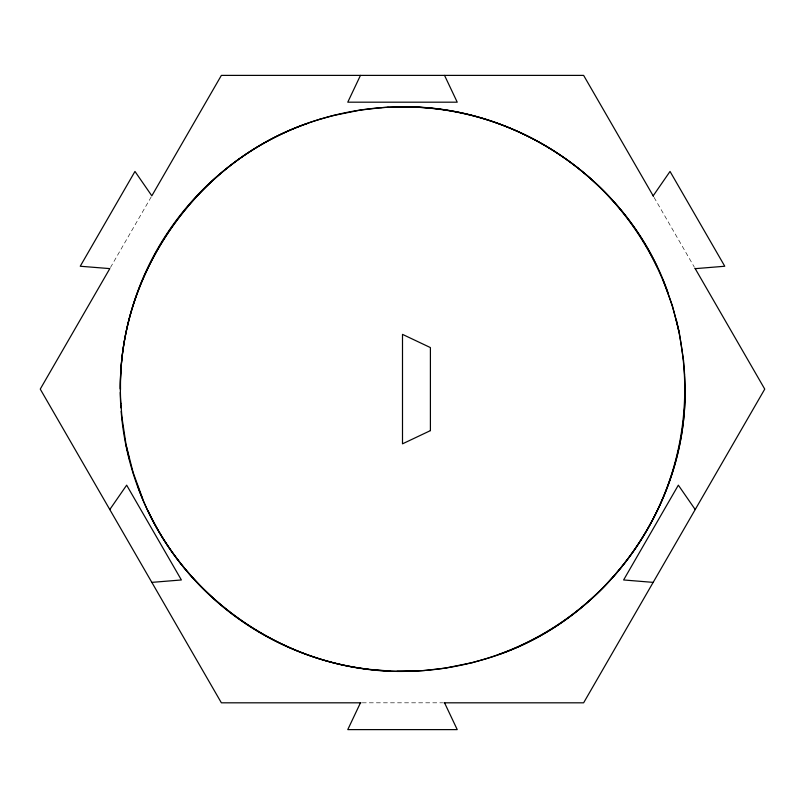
<?xml version="1.0" encoding="UTF-8"?>
<svg xmlns="http://www.w3.org/2000/svg" width="805" height="805" viewBox="0 0 805 805"><rect width="100%" height="100%" fill="white"/><g stroke="black" fill="none" stroke-linecap="round" stroke-linejoin="round"><path stroke-width="0.6" stroke-dasharray="4.03 3.02" d="M110.446 267.522L151.179 196.963M362.25 702.815L442.75 702.815M654.063 197.386L694.313 267.099"/><path stroke-width="1.21" d="M120.519 389.61C118.526 268.498 203.786 153 320.118 119.241M684.985 388.825C686.866 509.776 601.738 625.083 485.596 658.903M360.459 75.388L347.77 102.185L457.23 102.185L444.541 75.388M360.459 702.815L347.77 729.612L457.23 729.612L444.541 702.815M109.792 509.545L126.657 485.163L181.387 579.962L151.833 582.377M653.167 195.826L670.032 171.445L724.762 266.244L695.208 268.659M498.698 654.525C613.108 615.05 692.501 495.608 684.622 374.838M307.087 123.578C192.486 162.972 112.921 282.595 120.881 403.526M319.897 119.301L333.371 115.528M472.273 662.636L485.375 658.963M333.22 115.568L360.469 110.054L381.117 107.699M472.122 662.676L445.034 668.15L424.497 670.495M380.996 107.709L388.01 107.256M417.634 670.937L424.386 670.505M387.869 107.266L408.739 106.934M417.483 670.947L397.026 671.279M394.732 106.984C513.137 102.034 628.977 180.3 667.919 292.446M410.58 671.229C292.124 676.099 176.315 597.702 137.474 485.465M360.992 702.815L221.375 702.815L40.25 389.107L109.812 268.608L80.238 266.244L134.968 171.445L151.833 195.826L221.375 75.388L583.625 75.388L653.439 196.299M444.008 702.815L583.625 702.815L764.75 389.107L694.946 268.186M415.34 107.146C517.172 110.778 613.863 174.474 657.121 266.827M389.862 671.038L370.35 669.458M653.167 582.377L623.613 579.962L678.343 485.163L695.208 509.545M369.213 669.337C274.887 658.762 188.501 596.928 148.18 510.964M142.666 498.718L133.056 472.304M662.978 279.848L672.376 305.679M672.447 305.9L679.329 332.888L683.556 360.751M133.127 472.525L126.154 445.235L121.937 417.372M126.174 445.316L129.313 459.041M676.22 319.313L679.34 332.968M683.566 360.831L684.612 374.677M120.871 403.365L121.947 417.453M121.092 367.553A282.233 282.233 0 0 1 549.594 148.231A282.233 282.233 0 0 1 550.207 629.601A282.233 282.233 0 0 1 121.142 411.365M120.891 407.823A282.233 282.233 0 0 1 120.287 392.427M120.267 388.865A282.233 282.233 0 0 1 120.841 371.095M430.403 430.625L402.5 443.837L402.5 334.367L430.403 347.579L430.403 430.625"/></g></svg>
